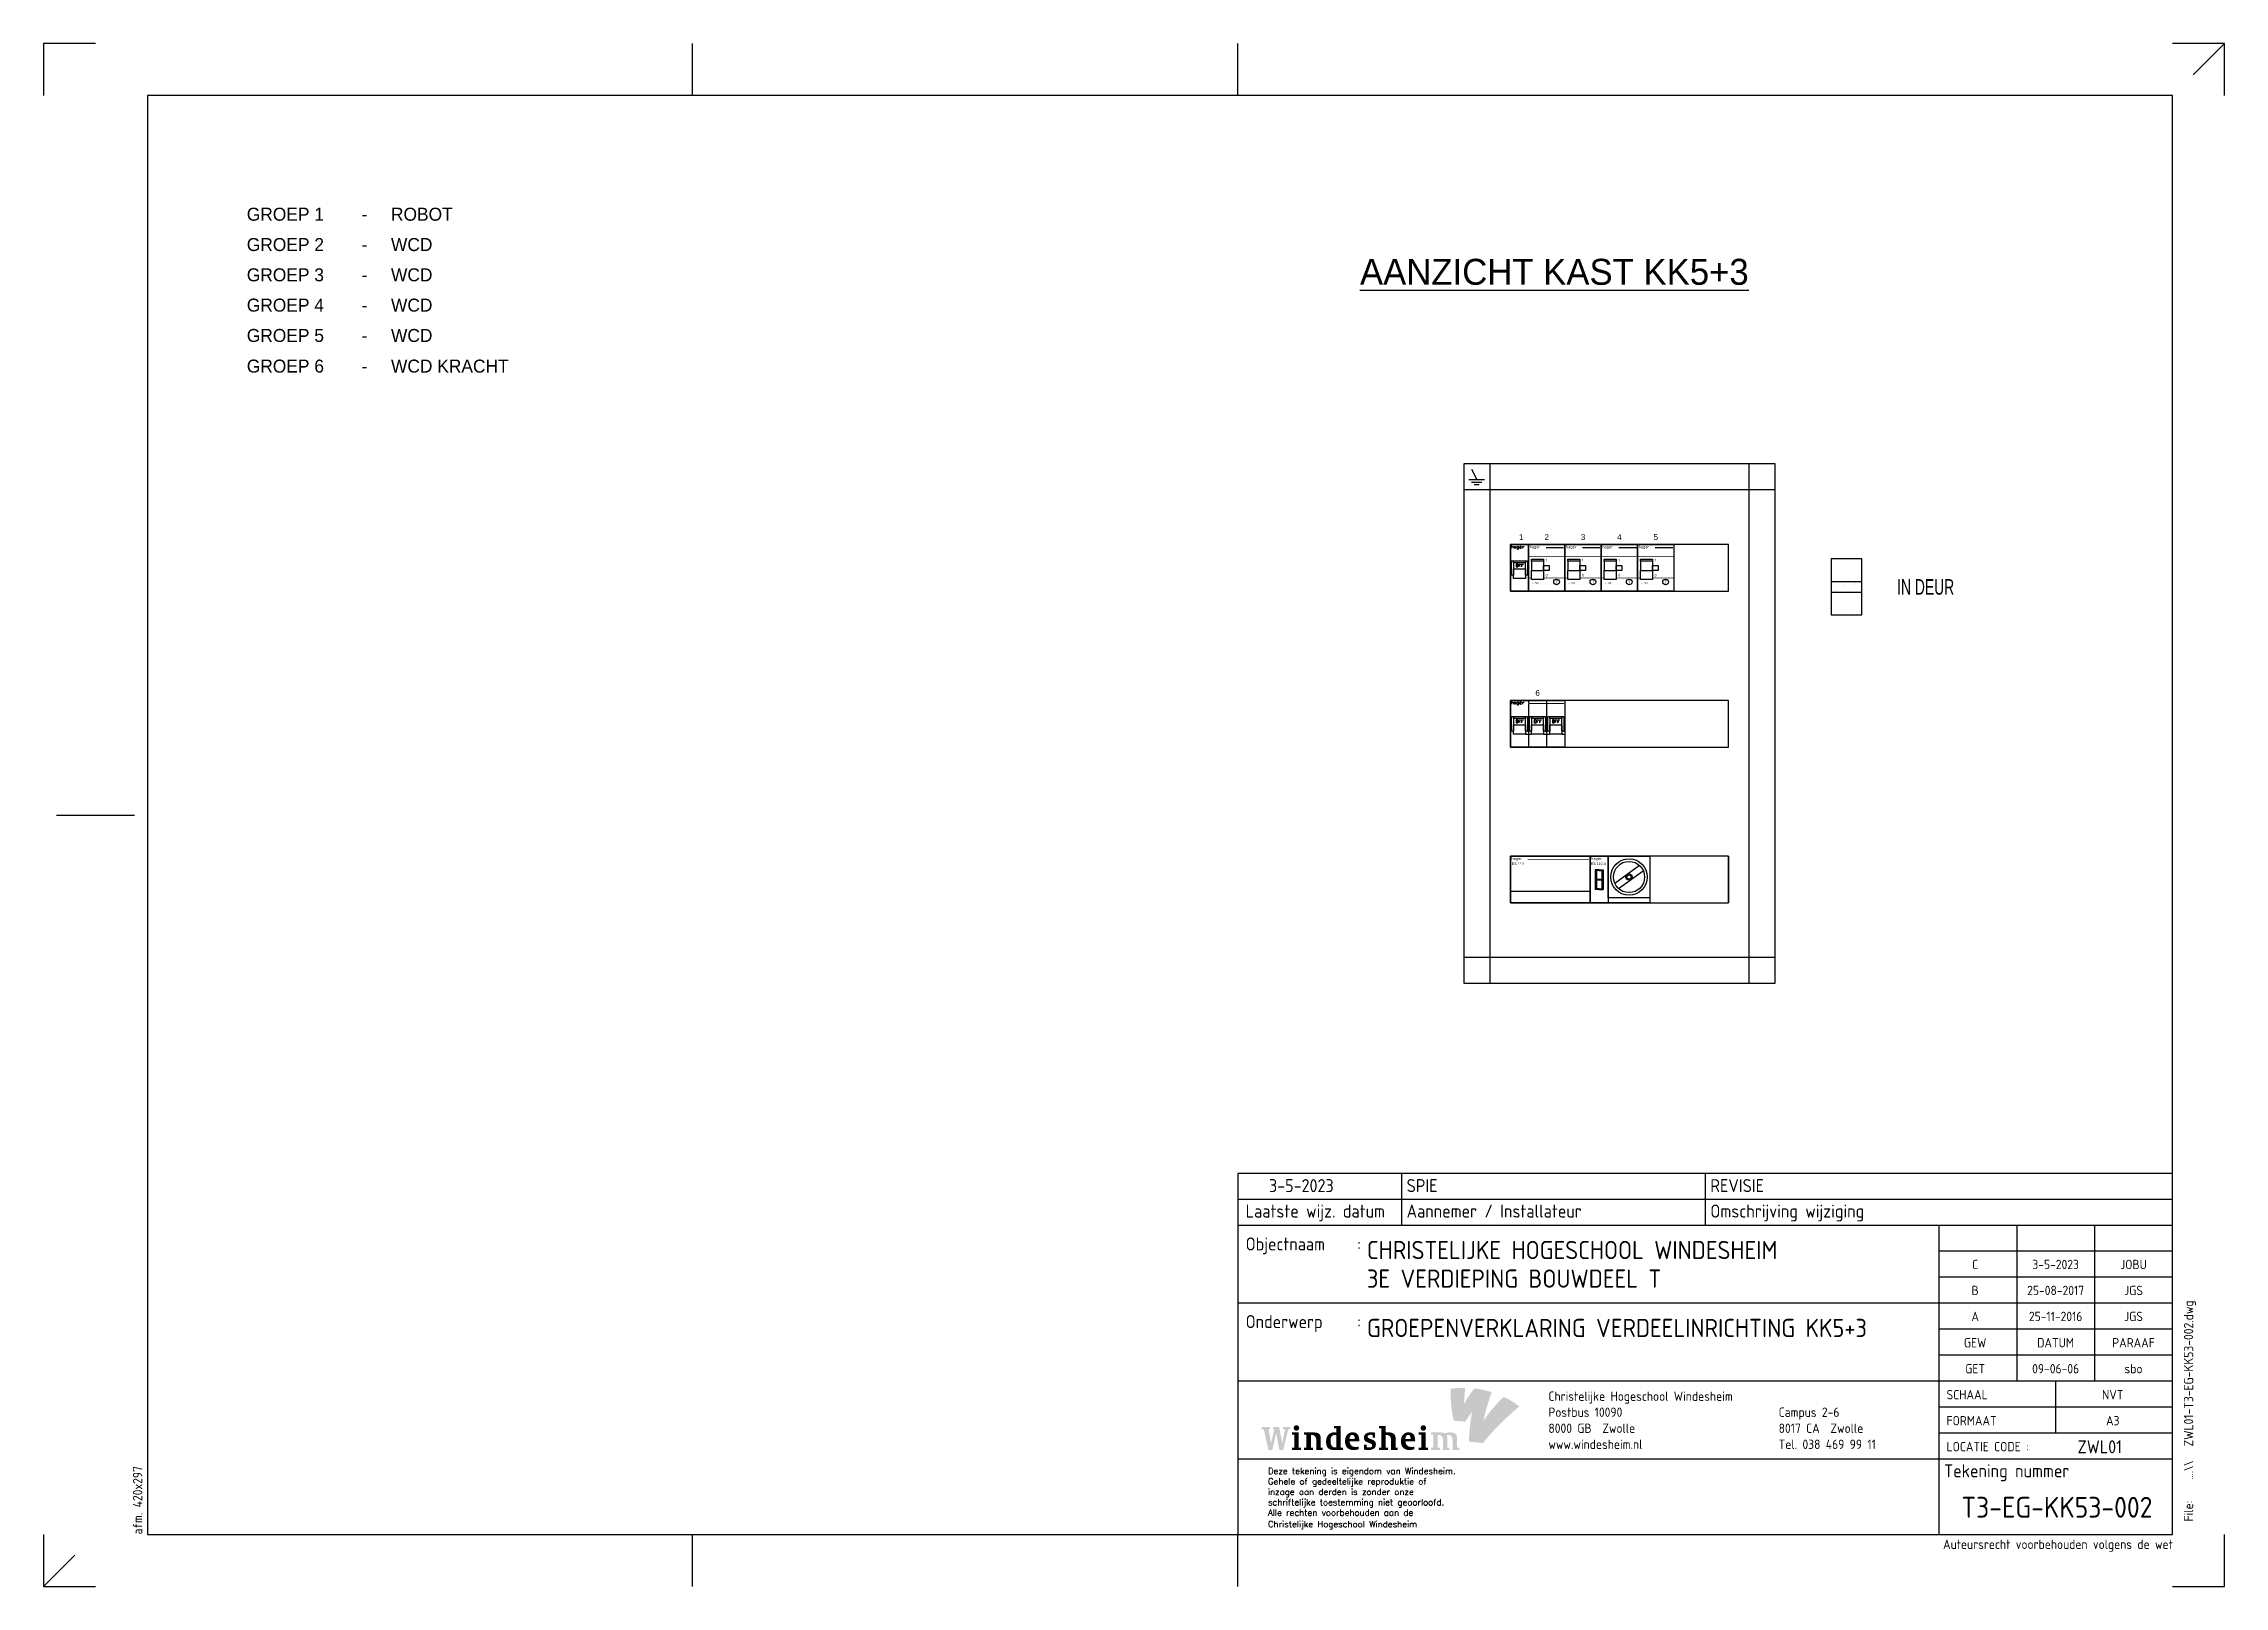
# Model space of a CAD drawing. Header units: millimetres. Extents: x 0 to 420, y 0 to 297.
import ezdxf
from ezdxf.enums import TextEntityAlignment as Align

# ---------------------------------------------------------------- set-up
doc = ezdxf.new("R2010")
doc.units = ezdxf.units.MM
doc.layers.get('0').update_dxf_attribs({"linetype": 'CONTINUOUS'})
for name, color, linetype in [('00att018', 1, 'CONTINUOUS'), ('00att025', 2, 'CONTINUOUS'), ('00att035', 3, 'CONTINUOUS'), ('00att050', 4, 'CONTINUOUS'), ('00kad018', 1, 'CONTINUOUS'), ('00kad025', 2, 'CONTINUOUS'), ('00kad070', 5, 'CONTINUOUS'), ('BL$2----_KADER', 7, 'CONTINUOUS'), ('BL$4----_STEMPEL', 7, 'CONTINUOUS'), ('EL6-----', 7, 'CONTINUOUS'), ('KAST AANZICHT', 1, 'CONTINUOUS'), ('LAAG_1', 160, 'CONTINUOUS')]:
    doc.layers.add(name, color=color, linetype=linetype)
doc.styles.add('BERT', font='arial.ttf')
doc.styles.add('BURO-035', font='BUROFONT.shx', dxfattribs={"height": 3.5})
doc.styles.add('BURO-050', font='BUROFONT.shx', dxfattribs={"height": 5})
doc.styles.add('EDU', font='ROMANS.SHX', dxfattribs={"height": 2.5})
doc.styles.add('GREEN', font='txt')
doc.styles.add('ISO', font='isocp.shx')
doc.styles.add('NOOTER', font='arial.ttf')
doc.styles.get("Standard").update_dxf_attribs({"font": 'ISOCP'})

# ---------------------------------------------------------------- blocks, each defined once
blk = doc.blocks.new('a3-windesheim-hor')
at = {"layer": '00kad018', "color": 1}
for p, q in [((0, 297), (0, 287)), ((10, 297), (0, 297)), ((125, 287), (125, 297)), ((230, 287), (230, 297)), ((420, 297), (410, 297)), ((420, 297), (414, 291)), ((420, 287), (420, 297)), ((2.5, 148.5), (17.5, 148.5)), ((0, 10), (0, 0)), ((125, 0), (125, 10)), ((230, 0), (230, 10)), ((420, 0), (420, 10)), ((0, 0), (6, 6)), ((0, 0), (10, 0)), ((410, 0), (420, 0))]:
    blk.add_line(p, q, dxfattribs=at)
at = {"layer": '00kad070', "color": 5}
for p, q in [((20, 287), (20, 10)), ((410, 287), (20, 287)), ((410, 10), (410, 287)), ((20, 10), (410, 10))]:
    blk.add_line(p, q, dxfattribs=at)
at = {"layer": '00att018', "color": 1, "style": 'ISO'}
blk.add_text('afm. 420x297', height=1.8, rotation=90, dxfattribs=at).set_placement((19, 10))
blk.add_text('Auteursrecht voorbehouden volgens de wet', height=1.8, dxfattribs=at).set_placement((410.08, 7.2), align=Align.RIGHT)
blk = doc.blocks.new('AI9-BLK4')
at = {"layer": 'LAAG_1'}
h = blk.add_hatch(color=40, dxfattribs=at)
edge = h.paths.add_edge_path()
edge.add_spline(control_points=[(7.13, 7.18), (4.76, 4.71), (2.6, 2.64), (-0.67, -2.09), (0, 0.48), (1.33, 5.88), (2.58, 8.98), (0.66, 9.66), (-2.22, 10.26), (-4.13, 10.42), (-5.47, 8.84), (-7.52, 5.49), (-8.07, 4.43), (-8, 6.89), (-7.74, 9.27), (-7.64, 10.61), (-9.57, 10.7), (-11, 10.61), (-13.21, 10.31), (-13.29, 6), (-13.05, 2.03), (-12.01, -2), (-10.76, -2.09), (-7.6, -2.36), (-7.6, -2.36), (-7.12, -1.66), (-6.13, -0.03), (-4.98, 1.41), (-5.44, -0.9), (-5.87, -4.06), (-6.06, -7.16), (-6.12, -8.14), (-6.15, -9.12), (-6.16, -10.06), (-4.67, -10.18), (-0.96, -10.58), (-0.72, -10.61), (-0.72, -10.61), (-0.71, -10.6), (-0.71, -10.6), (-0.7, -10.59), (-0.7, -10.58), (-0.69, -10.58), (0.69, -8.77), (2.26, -6.96), (3.63, -5.5), (4.7, -4.37), (5.74, -3.33), (6.72, -2.37), (9.27, 0.11), (11.5, 2.08), (13.21, 3.49), (11.03, 5.13), (9.48, 6.13), (7.13, 7.18)], knot_values=[0, 0, 0, 0, 1, 1, 1, 2, 2, 2, 3, 3, 3, 4, 4, 4, 5, 5, 5, 6, 6, 6, 7, 7, 7, 8, 8, 8, 9, 9, 9, 10, 10, 10, 11, 11, 11, 12, 12, 12, 13, 13, 13, 14, 14, 14, 15, 15, 15, 16, 16, 16, 17, 17, 17, 18, 18, 18, 18], degree=3, periodic=0)
h = blk.add_hatch(color=154, dxfattribs=at)
edge = h.paths.add_edge_path()
edge.add_spline(control_points=[(-0.71, -10.6), (-0.71, -10.6), (-0.71, -10.6), (-0.71, -10.6), (-0.74, -10.63), (-0.72, -10.62), (-0.71, -10.6)], knot_values=[0, 0, 0, 0, 1, 1, 1, 2, 2, 2, 2], degree=3, periodic=0)
h = blk.add_hatch(color=154, dxfattribs=at)
edge = h.paths.add_edge_path()
edge.add_spline(control_points=[(-0.71, -10.6), (-0.71, -10.6), (-0.7, -10.6), (-0.7, -10.6), (-0.67, -10.57), (-0.69, -10.59), (-0.71, -10.6)], knot_values=[0, 0, 0, 0, 1, 1, 1, 2, 2, 2, 2], degree=3, periodic=0)
blk = doc.blocks.new('AI9-BLK3')
at = {"layer": 'LAAG_1'}
h = blk.add_hatch(color=154, dxfattribs=at)
edge = h.paths.add_edge_path()
edge.add_spline(control_points=[(-27.78, 3.24), (-27.78, 3.24), (-29.75, -4.72), (-29.75, -4.72), (-29.75, -4.72), (-31.22, -4.72), (-31.22, -4.72), (-31.22, -4.72), (-32.46, 1.79), (-32.46, 1.79), (-32.46, 1.79), (-33.95, -4.72), (-33.95, -4.72), (-33.95, -4.72), (-35.41, -4.72), (-35.41, -4.72), (-35.41, -4.72), (-37.24, 3.24), (-37.24, 3.24), (-37.24, 3.24), (-38.03, 3.24), (-38.03, 3.24), (-38.03, 3.24), (-38.03, 4.16), (-38.03, 4.16), (-38.03, 4.16), (-34.81, 4.16), (-34.81, 4.16), (-34.81, 4.16), (-34.81, 3.24), (-34.81, 3.24), (-34.81, 3.24), (-35.38, 3.24), (-35.38, 3.24), (-35.38, 3.24), (-34.43, -2.11), (-34.43, -2.11), (-34.43, -2.11), (-33.18, 3.26), (-33.18, 3.26), (-33.18, 3.26), (-33.73, 3.26), (-33.73, 3.26), (-33.73, 3.26), (-33.73, 4.16), (-33.73, 4.16), (-33.73, 4.16), (-31.32, 4.16), (-31.32, 4.16), (-31.32, 4.16), (-30.15, -2.11), (-30.15, -2.11), (-30.15, -2.11), (-29.03, 3.24), (-29.03, 3.24), (-29.03, 3.24), (-29.84, 3.24), (-29.84, 3.24), (-29.84, 3.24), (-29.84, 4.16), (-29.84, 4.16), (-29.84, 4.16), (-27.18, 4.16), (-27.18, 4.16), (-27.18, 4.16), (-27.18, 3.24), (-27.18, 3.24), (-27.18, 3.24), (-27.78, 3.24), (-27.78, 3.24)], knot_values=[0, 0, 0, 0, 1, 1, 1, 2, 2, 2, 3, 3, 3, 4, 4, 4, 5, 5, 5, 6, 6, 6, 7, 7, 7, 8, 8, 8, 9, 9, 9, 10, 10, 10, 11, 11, 11, 12, 12, 12, 13, 13, 13, 14, 14, 14, 15, 15, 15, 16, 16, 16, 17, 17, 17, 18, 18, 18, 19, 19, 19, 20, 20, 20, 21, 21, 21, 22, 22, 22, 23, 23, 23, 23], degree=3, periodic=0)
h = blk.add_hatch(color=154, dxfattribs=at)
edge = h.paths.add_edge_path()
edge.add_spline(control_points=[(-26.42, -4.7), (-26.42, -4.7), (-26.42, -3.87), (-26.42, -3.87), (-26.42, -3.87), (-25.47, -3.87), (-25.47, -3.87), (-25.47, -3.87), (-25.47, 1.17), (-25.47, 1.17), (-25.47, 1.17), (-26.42, 1.17), (-26.42, 1.17), (-26.42, 1.17), (-26.42, 1.99), (-26.42, 1.99), (-26.42, 1.99), (-23.75, 1.99), (-23.75, 1.99), (-23.75, 1.99), (-23.75, -3.87), (-23.75, -3.87), (-23.75, -3.87), (-22.88, -3.87), (-22.88, -3.87), (-22.88, -3.87), (-22.88, -4.7), (-22.88, -4.7), (-22.88, -4.7), (-26.42, -4.7), (-26.42, -4.7)], knot_values=[0, 0, 0, 0, 1, 1, 1, 2, 2, 2, 3, 3, 3, 4, 4, 4, 5, 5, 5, 6, 6, 6, 7, 7, 7, 8, 8, 8, 9, 9, 9, 10, 10, 10, 10], degree=3, periodic=0)
edge = h.paths.add_edge_path()
edge.add_spline(control_points=[(-24.66, 2.67), (-25.25, 2.67), (-25.71, 3.15), (-25.71, 3.74), (-25.71, 4.33), (-25.25, 4.79), (-24.66, 4.79), (-24.07, 4.79), (-23.58, 4.33), (-23.58, 3.74), (-23.58, 3.15), (-24.07, 2.67), (-24.66, 2.67)], knot_values=[0, 0, 0, 0, 1, 1, 1, 2, 2, 2, 3, 3, 3, 4, 4, 4, 4], degree=3, periodic=0)
h = blk.add_hatch(color=154, dxfattribs=at)
edge = h.paths.add_edge_path()
edge.add_spline(control_points=[(-17.02, -4.7), (-17.02, -4.7), (-17.02, -0.94), (-17.02, -0.94), (-17.02, -0.3), (-17.19, 0.21), (-17.5, 0.52), (-17.87, 0.9), (-18.34, 1.07), (-18.89, 1.07), (-18.95, 1.07), (-19.03, 1.07), (-19.09, 1.06), (-19.09, 1.06), (-19.09, -3.87), (-19.09, -3.87), (-19.09, -3.87), (-18.24, -3.87), (-18.24, -3.87), (-18.24, -3.87), (-18.24, -4.7), (-18.24, -4.7), (-18.24, -4.7), (-21.72, -4.7), (-21.72, -4.7), (-21.72, -4.7), (-21.72, -3.87), (-21.72, -3.87), (-21.72, -3.87), (-20.8, -3.87), (-20.8, -3.87), (-20.8, -3.87), (-20.8, 1.17), (-20.8, 1.17), (-20.8, 1.17), (-21.72, 1.17), (-21.72, 1.17), (-21.72, 1.17), (-21.72, 1.99), (-21.72, 1.99), (-21.72, 1.99), (-19.44, 1.99), (-19.44, 1.99), (-19.15, 1.99), (-18.89, 2.03), (-18.56, 2.03), (-16.96, 2.03), (-16.32, 1.86), (-15.88, 1.41), (-15.46, 1), (-15.3, 0.57), (-15.3, -0.15), (-15.3, -0.15), (-15.3, -3.87), (-15.3, -3.87), (-15.3, -3.87), (-14.5, -3.87), (-14.5, -3.87), (-14.5, -3.87), (-14.5, -4.7), (-14.5, -4.7), (-14.5, -4.7), (-17.02, -4.7), (-17.02, -4.7)], knot_values=[0, 0, 0, 0, 1, 1, 1, 2, 2, 2, 3, 3, 3, 4, 4, 4, 5, 5, 5, 6, 6, 6, 7, 7, 7, 8, 8, 8, 9, 9, 9, 10, 10, 10, 11, 11, 11, 12, 12, 12, 13, 13, 13, 14, 14, 14, 15, 15, 15, 16, 16, 16, 17, 17, 17, 18, 18, 18, 19, 19, 19, 20, 20, 20, 21, 21, 21, 21], degree=3, periodic=0)
h = blk.add_hatch(color=154, dxfattribs=at)
edge = h.paths.add_edge_path(flags=16)
edge.add_spline(control_points=[(-6.76, -4.7), (-6.76, -4.7), (-6.76, -3.87), (-6.76, -3.87), (-6.76, -3.87), (-7.62, -3.87), (-7.62, -3.87), (-7.62, -3.87), (-7.62, 4.46), (-7.62, 4.46), (-7.62, 4.46), (-10.2, 4.46), (-10.2, 4.46), (-10.2, 4.46), (-10.2, 3.64), (-10.2, 3.64), (-10.2, 3.64), (-9.32, 3.64), (-9.32, 3.64), (-9.32, 3.64), (-9.32, 1.95), (-9.32, 1.95), (-9.59, 2), (-9.79, 2.04), (-10.19, 2.04), (-11.95, 2.04), (-13.23, 0.68), (-13.23, -1.45), (-13.23, -3.83), (-12.29, -4.77), (-10.28, -4.77), (-9.86, -4.77), (-9.32, -4.7), (-9.12, -4.7), (-9.12, -4.7), (-6.76, -4.7), (-6.76, -4.7)], knot_values=[0, 0, 0, 0, 1, 1, 1, 2, 2, 2, 3, 3, 3, 4, 4, 4, 5, 5, 5, 6, 6, 6, 7, 7, 7, 8, 8, 8, 9, 9, 9, 10, 10, 10, 11, 11, 11, 12, 12, 12, 12], degree=3, periodic=0)
edge = h.paths.add_edge_path()
edge.add_spline(control_points=[(-9.28, -3.73), (-9.49, -3.76), (-9.62, -3.78), (-9.79, -3.78), (-10.77, -3.78), (-11.52, -3.12), (-11.52, -1.21), (-11.52, 0.4), (-10.88, 1.06), (-10, 1.06), (-9.71, 1.06), (-9.48, 1.02), (-9.28, 0.97), (-9.28, 0.97), (-9.28, -3.73), (-9.28, -3.73)], knot_values=[0, 0, 0, 0, 1, 1, 1, 2, 2, 2, 3, 3, 3, 4, 4, 4, 5, 5, 5, 5], degree=3, periodic=0)
h = blk.add_hatch(color=154, dxfattribs=at)
edge = h.paths.add_edge_path(flags=16)
edge.add_spline(control_points=[(-0.43, -1.4), (-0.43, 1.03), (-1.16, 2.05), (-3.05, 2.05), (-4.8, 2.05), (-5.93, 0.7), (-5.93, -1.35), (-5.93, -3.59), (-4.75, -4.76), (-2.66, -4.76), (-1.92, -4.76), (-1.25, -4.65), (-0.71, -4.43), (-0.71, -4.43), (-0.71, -3.47), (-0.71, -3.47), (-1.15, -3.57), (-1.59, -3.59), (-2.01, -3.59), (-3.43, -3.59), (-4.18, -2.54), (-4.18, -1.4), (-4.18, -1.4), (-0.43, -1.4), (-0.43, -1.4)], knot_values=[0, 0, 0, 0, 1, 1, 1, 2, 2, 2, 3, 3, 3, 4, 4, 4, 5, 5, 5, 6, 6, 6, 7, 7, 7, 8, 8, 8, 8], degree=3, periodic=0)
edge = h.paths.add_edge_path()
edge.add_spline(control_points=[(-2.19, -0.48), (-2.19, -0.48), (-4.21, -0.48), (-4.21, -0.48), (-4.21, 0.48), (-3.76, 1.08), (-3.17, 1.08), (-2.58, 1.08), (-2.19, 0.63), (-2.19, -0.48)], knot_values=[0, 0, 0, 0, 1, 1, 1, 2, 2, 2, 3, 3, 3, 3], degree=3, periodic=0)
h = blk.add_hatch(color=154, dxfattribs=at)
edge = h.paths.add_edge_path()
edge.add_spline(control_points=[(3.18, -4.79), (2.42, -4.79), (1.53, -4.63), (1.31, -4.55), (1.31, -4.55), (1.31, -2.67), (1.31, -2.67), (1.31, -2.67), (2.34, -2.67), (2.34, -2.67), (2.34, -2.67), (2.34, -3.62), (2.34, -3.62), (2.58, -3.7), (2.94, -3.79), (3.32, -3.79), (4.14, -3.79), (4.53, -3.52), (4.53, -3.03), (4.53, -2.53), (4.09, -2.3), (3.53, -2.1), (3.53, -2.1), (2.71, -1.81), (2.71, -1.81), (1.84, -1.5), (1.32, -0.99), (1.32, 0.08), (1.32, 1.19), (2.31, 2.08), (3.93, 2.08), (4.57, 2.08), (5.29, 2), (5.66, 1.88), (5.66, 1.88), (5.66, 0.04), (5.66, 0.04), (5.66, 0.04), (4.69, 0.04), (4.69, 0.04), (4.69, 0.04), (4.69, 1), (4.69, 1), (4.43, 1.07), (4.17, 1.11), (3.89, 1.11), (3.16, 1.11), (2.8, 0.83), (2.8, 0.37), (2.8, -0.04), (3.05, -0.24), (3.64, -0.43), (3.64, -0.43), (4.44, -0.7), (4.44, -0.7), (5.37, -1.01), (6, -1.57), (6, -2.6), (6, -4), (4.84, -4.79), (3.18, -4.79)], knot_values=[0, 0, 0, 0, 1, 1, 1, 2, 2, 2, 3, 3, 3, 4, 4, 4, 5, 5, 5, 6, 6, 6, 7, 7, 7, 8, 8, 8, 9, 9, 9, 10, 10, 10, 11, 11, 11, 12, 12, 12, 13, 13, 13, 14, 14, 14, 15, 15, 15, 16, 16, 16, 17, 17, 17, 18, 18, 18, 19, 19, 19, 20, 20, 20, 20], degree=3, periodic=0)
h = blk.add_hatch(color=154, dxfattribs=at)
edge = h.paths.add_edge_path()
edge.add_spline(control_points=[(11.81, -4.7), (11.81, -4.7), (11.81, -1.02), (11.81, -1.02), (11.81, -0.32), (11.67, 0.19), (11.34, 0.52), (10.95, 0.91), (10.48, 1.07), (9.97, 1.07), (9.88, 1.07), (9.79, 1.06), (9.75, 1.06), (9.75, 1.06), (9.75, -3.87), (9.75, -3.87), (9.75, -3.87), (10.59, -3.87), (10.59, -3.87), (10.59, -3.87), (10.59, -4.7), (10.59, -4.7), (10.59, -4.7), (7.11, -4.7), (7.11, -4.7), (7.11, -4.7), (7.11, -3.87), (7.11, -3.87), (7.11, -3.87), (8.03, -3.87), (8.03, -3.87), (8.03, -3.87), (8.03, 3.64), (8.03, 3.64), (8.03, 3.64), (7.16, 3.64), (7.16, 3.64), (7.16, 3.64), (7.16, 4.46), (7.16, 4.46), (7.16, 4.46), (9.75, 4.46), (9.75, 4.46), (9.75, 4.46), (9.75, 1.99), (9.75, 1.99), (9.93, 2), (10.23, 2.03), (10.54, 2.03), (11.88, 2.03), (12.52, 1.84), (12.96, 1.4), (13.39, 0.97), (13.53, 0.51), (13.53, -0.15), (13.53, -0.15), (13.53, -3.87), (13.53, -3.87), (13.53, -3.87), (14.34, -3.87), (14.34, -3.87), (14.34, -3.87), (14.34, -4.7), (14.34, -4.7), (14.34, -4.7), (11.81, -4.7), (11.81, -4.7)], knot_values=[0, 0, 0, 0, 1, 1, 1, 2, 2, 2, 3, 3, 3, 4, 4, 4, 5, 5, 5, 6, 6, 6, 7, 7, 7, 8, 8, 8, 9, 9, 9, 10, 10, 10, 11, 11, 11, 12, 12, 12, 13, 13, 13, 14, 14, 14, 15, 15, 15, 16, 16, 16, 17, 17, 17, 18, 18, 18, 19, 19, 19, 20, 20, 20, 21, 21, 21, 22, 22, 22, 22], degree=3, periodic=0)
h = blk.add_hatch(color=154, dxfattribs=at)
edge = h.paths.add_edge_path(flags=16)
edge.add_spline(control_points=[(21.09, -1.4), (21.09, 1.03), (20.36, 2.05), (18.47, 2.05), (16.72, 2.05), (15.6, 0.7), (15.6, -1.35), (15.6, -3.59), (16.77, -4.76), (18.87, -4.76), (19.6, -4.76), (20.27, -4.65), (20.81, -4.43), (20.81, -4.43), (20.81, -3.47), (20.81, -3.47), (20.37, -3.57), (19.93, -3.59), (19.52, -3.59), (18.09, -3.59), (17.35, -2.54), (17.35, -1.4), (17.35, -1.4), (21.09, -1.4), (21.09, -1.4)], knot_values=[0, 0, 0, 0, 1, 1, 1, 2, 2, 2, 3, 3, 3, 4, 4, 4, 5, 5, 5, 6, 6, 6, 7, 7, 7, 8, 8, 8, 8], degree=3, periodic=0)
edge = h.paths.add_edge_path()
edge.add_spline(control_points=[(19.33, -0.48), (19.33, -0.48), (17.31, -0.48), (17.31, -0.48), (17.31, 0.48), (17.76, 1.08), (18.35, 1.08), (18.94, 1.08), (19.33, 0.63), (19.33, -0.48)], knot_values=[0, 0, 0, 0, 1, 1, 1, 2, 2, 2, 3, 3, 3, 3], degree=3, periodic=0)
h = blk.add_hatch(color=154, dxfattribs=at)
edge = h.paths.add_edge_path()
edge.add_spline(control_points=[(22.47, -4.7), (22.47, -4.7), (22.47, -3.87), (22.47, -3.87), (22.47, -3.87), (23.42, -3.87), (23.42, -3.87), (23.42, -3.87), (23.42, 1.17), (23.42, 1.17), (23.42, 1.17), (22.47, 1.17), (22.47, 1.17), (22.47, 1.17), (22.47, 1.99), (22.47, 1.99), (22.47, 1.99), (25.13, 1.99), (25.13, 1.99), (25.13, 1.99), (25.13, -3.87), (25.13, -3.87), (25.13, -3.87), (26, -3.87), (26, -3.87), (26, -3.87), (26, -4.7), (26, -4.7), (26, -4.7), (22.47, -4.7), (22.47, -4.7)], knot_values=[0, 0, 0, 0, 1, 1, 1, 2, 2, 2, 3, 3, 3, 4, 4, 4, 5, 5, 5, 6, 6, 6, 7, 7, 7, 8, 8, 8, 9, 9, 9, 10, 10, 10, 10], degree=3, periodic=0)
edge = h.paths.add_edge_path()
edge.add_spline(control_points=[(24.23, 2.67), (23.64, 2.67), (23.18, 3.15), (23.18, 3.74), (23.18, 4.33), (23.64, 4.79), (24.23, 4.79), (24.82, 4.79), (25.31, 4.33), (25.31, 3.74), (25.31, 3.15), (24.82, 2.67), (24.23, 2.67)], knot_values=[0, 0, 0, 0, 1, 1, 1, 2, 2, 2, 3, 3, 3, 4, 4, 4, 4], degree=3, periodic=0)
h = blk.add_hatch(color=154, dxfattribs=at)
edge = h.paths.add_edge_path()
edge.add_spline(control_points=[(35.52, -4.7), (35.52, -4.7), (35.52, -0.89), (35.52, -0.89), (35.52, -0.3), (35.34, 0.21), (35.04, 0.52), (34.66, 0.9), (34.24, 1.07), (33.55, 1.07), (33.41, 1.07), (33.28, 1.05), (33.17, 1.03), (33.4, 0.83), (33.52, 0.35), (33.52, -0.07), (33.52, -0.07), (33.52, -3.87), (33.52, -3.87), (33.52, -3.87), (34.3, -3.87), (34.3, -3.87), (34.3, -3.87), (34.3, -4.7), (34.3, -4.7), (34.3, -4.7), (31.82, -4.7), (31.82, -4.7), (31.82, -4.7), (31.82, -0.89), (31.82, -0.89), (31.82, -0.18), (31.64, 0.24), (31.34, 0.53), (30.95, 0.92), (30.5, 1.07), (30.01, 1.07), (29.96, 1.07), (29.9, 1.06), (29.8, 1.06), (29.8, 1.06), (29.8, -3.87), (29.8, -3.87), (29.8, -3.87), (30.64, -3.87), (30.64, -3.87), (30.64, -3.87), (30.64, -4.7), (30.64, -4.7), (30.64, -4.7), (27.17, -4.7), (27.17, -4.7), (27.17, -4.7), (27.17, -3.87), (27.17, -3.87), (27.17, -3.87), (28.09, -3.87), (28.09, -3.87), (28.09, -3.87), (28.09, 1.17), (28.09, 1.17), (28.09, 1.17), (27.17, 1.17), (27.17, 1.17), (27.17, 1.17), (27.17, 1.99), (27.17, 1.99), (27.17, 1.99), (29.58, 1.99), (29.58, 1.99), (29.86, 1.99), (30.2, 2.03), (30.42, 2.03), (31.35, 2.03), (31.94, 1.93), (32.49, 1.67), (32.96, 1.86), (33.67, 2.01), (34.45, 2.01), (35.63, 2.01), (36.25, 1.82), (36.67, 1.4), (37.08, 0.99), (37.23, 0.53), (37.23, -0.08), (37.23, -0.08), (37.23, -3.87), (37.23, -3.87), (37.23, -3.87), (38.03, -3.87), (38.03, -3.87), (38.03, -3.87), (38.03, -4.7), (38.03, -4.7), (38.03, -4.7), (35.52, -4.7), (35.52, -4.7)], knot_values=[0, 0, 0, 0, 1, 1, 1, 2, 2, 2, 3, 3, 3, 4, 4, 4, 5, 5, 5, 6, 6, 6, 7, 7, 7, 8, 8, 8, 9, 9, 9, 10, 10, 10, 11, 11, 11, 12, 12, 12, 13, 13, 13, 14, 14, 14, 15, 15, 15, 16, 16, 16, 17, 17, 17, 18, 18, 18, 19, 19, 19, 20, 20, 20, 21, 21, 21, 22, 22, 22, 23, 23, 23, 24, 24, 24, 25, 25, 25, 26, 26, 26, 27, 27, 27, 28, 28, 28, 29, 29, 29, 30, 30, 30, 31, 31, 31, 32, 32, 32, 32], degree=3, periodic=0)
blk = doc.blocks.new('CHW_ONDERHOEK')
at = {"layer": '00kad025', "color": 2}
for p, q in [((-190, 79.5), (-190, 69.5)), ((-10, 79.5), (-190, 79.5)), ((-158.5, 79.5), (-158.5, 69.5)), ((-100, 79.5), (-100, 69.5)), ((-10, 74.5), (-190, 74.5)), ((-40, 69.5), (-40, 39.5)), ((-25, 69.5), (-25, 39.5)), ((-10, 64.5), (-55, 64.5)), ((-10, 59.5), (-55, 59.5)), ((-10, 54.5), (-55, 54.5)), ((-10, 49.5), (-55, 49.5)), ((-32.5, 39.5), (-32.5, 34.5)), ((-32.5, 34.5), (-32.5, 29.5))]:
    blk.add_line(p, q, dxfattribs=at)
at = {"layer": '00kad070', "color": 5}
for p, q in [((-10, 69.5), (-190, 69.5)), ((-190, 69.5), (-190, 10)), ((-55, 69.5), (-55, 10)), ((-55, 54.5), (-190, 54.5)), ((-10, 44.5), (-55, 44.5)), ((-10, 39.5), (-190, 39.5)), ((-10, 34.5), (-55, 34.5)), ((-10, 29.5), (-55, 29.5)), ((-55, 24.5), (-190, 24.5)), ((-10, 24.5), (-55, 24.5))]:
    blk.add_line(p, q, dxfattribs=at)
at = {"color": 7, "xscale": 0.5, "yscale": 0.5, "zscale": 0.5}
for name, p in [('AI9-BLK4', (-142.4, 32.89)), ('AI9-BLK3', (-166.39, 28.63))]:
    blk.add_blockref(name, p, dxfattribs=at)
at = {"color": 1, "style": 'ISO'}
for s, p in [('Christelijke Hogeschool Windesheim', (-130.19, 35.71)), ('Postbus 10090', (-130.19, 32.63)), ('Campus 2-6', (-85.85, 32.63)), ('8000 GB  Zwolle', (-130.19, 29.54)), ('8017 CA  Zwolle', (-85.85, 29.54)), ('www.windesheim.nl', (-130.19, 26.45)), ('Tel. 038 469 99 11', (-85.85, 26.45))]:
    blk.add_text(s, height=1.8, dxfattribs=at).set_placement(p)
at = {"layer": '00att018', "color": 1, "style": 'ISO'}
for s, p in [('GEW', (-48, 46)), ('DATUM', (-32.5, 46)), ('PARAAF', (-17.5, 46)), ('GET', (-48, 41))]:
    blk.add_text(s, height=1.8, dxfattribs=at).set_placement(p, align=Align.CENTER)
for s, p in [('SCHAAL', (-53.5, 36)), ('FORMAAT', (-53.5, 31))]:
    blk.add_text(s, height=1.8, dxfattribs=at).set_placement(p)
at = {"layer": '00att018', "color": 1, "linetype": 'Continuous', "style": 'EDU'}
for s, p in [('Deze tekening is eigendom van Windesheim.', (-184.2, 21.6)), ('Gehele of gedeeltelijke reproduktie of', (-184.2, 19.6)), ('inzage aan derden is zonder onze', (-184.2, 17.6)), ('schriftelijke toestemming niet geoorloofd.', (-184.2, 15.6)), ('Alle rechten voorbehouden aan de', (-184.2, 13.6)), ('Christelijke Hogeschool Windesheim', (-184.2, 11.38))]:
    blk.add_text(s, height=1.2, dxfattribs=at).set_placement(p)
at = {"layer": '00att018', "color": 1, "style": 'ISO', "width": 0.9}
blk.add_text('....\\\\', height=1.8, rotation=90, dxfattribs=at).set_placement((-6, 20.5))
at = {"layer": '00att018', "color": 1, "style": 'ISO'}
blk.add_text('File:', height=1.8, rotation=90, dxfattribs=at).set_placement((-6, 12.5))
for tag, p in [('WZ_CODED', (-48, 66.07)), ('WZ_DATUMD', (-32.5, 66.07)), ('WZ_WZGOEDD', (-17.5, 66.07)), ('WZ_CODEC', (-48, 61.07)), ('WZ_DATUMC', (-32.5, 61.07)), ('WZ_WZGOEDC', (-17.5, 61.07)), ('WZ_CODEB', (-48, 56.07)), ('WZ_DATUMB', (-32.5, 56.07)), ('WZ_WZGOEDB', (-17.5, 56.07)), ('WZ_CODEA', (-48, 51.07)), ('WZ_DATUMA', (-32.5, 51.07)), ('WZ_WZGOEDA', (-17.5, 51.07)), ('TKDATCREAT', (-32.5, 41)), ('TKINIT', (-17.5, 41)), ('TKSCHAAL', (-21.5, 36)), ('TKFORMAAT', (-21.5, 31))]:
    blk.add_attdef(tag, text='', height=1.8, dxfattribs=at).set_placement(p, align=Align.CENTER)
blk.add_attdef('DWGNAME', (-6, 26.93), '', height=1.8, rotation=90, dxfattribs=at)
at = {"layer": '00att025', "color": 2, "style": 'ISO'}
for s, p in [('Objectnaam', (-188.5, 64.67)), ('Onderwerp', (-188.5, 49.72)), ('Tekening nummer', (-54, 21))]:
    blk.add_text(s, height=2.5, dxfattribs=at).set_placement(p)
at = {"layer": '00att025', "style": 'ISO'}
for p in [(-167.02, 64.67), (-167.02, 49.78)]:
    blk.add_text(':', height=2.5, dxfattribs=at).set_placement(p)
at = {"layer": '00att025', "color": 1, "style": 'ISO'}
blk.add_text('LOCATIE CODE :', height=1.8, dxfattribs=at).set_placement((-53.5, 26))
at = {"layer": '00att025', "color": 2, "style": 'ISO'}
for tag, p in [('WZ_DATUM', (-184, 75.9)), ('WZ_AANNEMER_INSTALATEUR', (-157.5, 75.9)), ('WZ_OMSCHR', (-99, 75.9))]:
    blk.add_attdef(tag, p, '', height=2.5, dxfattribs=at)
at = {"layer": '00att025', "color": 3, "style": 'ISO'}
blk.add_attdef('TKVRIJ2', text='', height=2.5, dxfattribs=at).set_placement((-24, 25.62), align=Align.CENTER)
at = {"layer": '00att035', "color": 3, "style": 'ISO'}
for s, p in [('Laatste wijz. datum', (-188.5, 71)), ('Aannemer / Installateur', (-157.5, 71)), ('Omschrijving wijziging', (-99, 71))]:
    blk.add_text(s, height=2.5, dxfattribs=at).set_placement(p)
for tag, p in [('PROMSCHR', (-165.14, 63)), ('TK1OMSCHR', (-165.14, 57.5)), ('TK2OMSCHR', (-165.14, 48)), ('TKVRIJ1', (-165.14, 42.5))]:
    blk.add_attdef(tag, p, '', height=3.5, dxfattribs=at)
at = {"layer": '00att050', "color": 4, "style": 'ISO'}
blk.add_attdef('TKFASE', text='', height=5, dxfattribs=at).set_placement((-14.5, 82), align=Align.RIGHT)
blk.add_attdef('TKTEKNR', text='', height=5, dxfattribs=at).set_placement((-32.25, 13.23), align=Align.CENTER)
blk = doc.blocks.new('HAG08')
at = {"color": 0}
for p, q in [((-16.5, -3.5), (-16.5, -0.8)), ((-16.5, -0.8), (-16.5, -0.8)), ((-16.5, -2.6), (-15.6, -1.7)), ((-15.6, -1.7), (-15.2, -1.7)), ((-15.2, -1.7), (-14.7, -2.2)), ((-14.7, -2.2), (-14.7, -3.5)), ((-14.7, -3.5), (-14.7, -3.5)), ((-13.8, -2.2), (-13.4, -1.7)), ((-13.8, -3.1), (-13.8, -2.2)), ((-13.4, -3.5), (-13.8, -3.1)), ((-13.4, -1.7), (-13, -1.7)), ((-13, -3.5), (-13.4, -3.5)), ((-13, -1.7), (-12.5, -2.2)), ((-12.5, -3.1), (-13, -3.5)), ((-12.5, -2.2), (-12.5, -3.1)), ((-12.5, -3.1), (-12.1, -3.5)), ((-12.1, -3.5), (-12.1, -3.5)), ((-10.2, -18.8), (-12, -18.8)), ((-12, -18.8), (-12, -21.5)), ((-10.7, -1.7), (-11.2, -2.2)), ((-11.2, -2.2), (-11.2, -3.1)), ((-11.2, -3.1), (-10.7, -3.5)), ((-11.2, -3.9), (-10.7, -4.4)), ((-9.9, -1.7), (-10.7, -1.7)), ((-10.7, -3.5), (-9.4, -3.5)), ((-10.7, -4.4), (-9.9, -4.4)), ((-10.2, -21.5), (-10.2, -18.8)), ((-9.4, -2.2), (-9.9, -1.7)), ((-9.9, -4.4), (-9.4, -3.9)), ((-9.4, -3.9), (-9.4, -2.2)), ((-9.4, -3.5), (-9.4, -3.5)), ((-9.3, -21.5), (-9.3, -18.8)), ((-9.3, -18.8), (-7.6, -18.8)), ((-9.3, -20.2), (-8.5, -20.2)), ((-8.1, -1.7), (-8.5, -2.2)), ((-8.5, -2.2), (-8.5, -3.1)), ((-8.5, -2.6), (-7.2, -2.6)), ((-8.5, -3.1), (-8.1, -3.5)), ((-8.5, -20.2), (-8.5, -20.2)), ((-7.2, -1.7), (-8.1, -1.7)), ((-8.1, -3.5), (-7.2, -3.5)), ((-7.6, -18.8), (-7.6, -18.8)), ((-6.8, -2.2), (-7.2, -1.7)), ((-7.2, -2.6), (-6.8, -2.2)), ((-7.2, -3.5), (-7.2, -3.5)), ((-6.7, -21.5), (-6.7, -18.8)), ((-6.7, -18.8), (-4.9, -18.8)), ((-6.7, -20.2), (-5.8, -20.2)), ((-5.9, -1.7), (-5.9, -3.5)), ((-5.9, -2.6), (-5, -1.7)), ((-5.9, -3.5), (-5.9, -3.5)), ((-5.8, -20.2), (-5.8, -20.2)), ((-5, -1.7), (-4.6, -1.7)), ((-4.9, -18.8), (-4.9, -18.8)), ((-4.6, -1.7), (-4.1, -2.2)), ((-4.1, -2.2), (-4.1, -2.2)), ((-12, -21.5), (-10.2, -21.5)), ((-12, -21.5), (-12, -21.5))]:
    blk.add_line(p, q, dxfattribs=at)
for points in [[(-17.5, -45), (-17.5, 0), (0, 0), (0, -45)], [(-16.5, -29.5), (-16.5, -15.5), (-14.5, -15.5), (-14.5, -29.5)], [(-14.5, -17.5), (-14.5, -15.5), (-3, -15.5), (-3, -17.5)], [(-3, -29.5), (-3, -15.5), (-1, -15.5), (-1, -29.5)], [(-14.5, -32.5), (-14.5, -23.5), (-3, -23.5), (-3, -32.5)]]:
    blk.add_lwpolyline(points, close=True, dxfattribs=at)
blk = doc.blocks.new('HAG07')
at = {"color": 0}
for p, q in [((0.22, 8.85), (0.22, 9.42)), ((0.22, 9.42), (0.22, 9.42)), ((0.22, 9.04), (0.41, 9.23)), ((0.41, 9.23), (0.5, 9.23)), ((0.5, 9.23), (0.6, 9.14)), ((0.6, 9.14), (0.6, 8.85)), ((0.79, 9.14), (0.88, 9.23)), ((0.79, 8.95), (0.79, 9.14)), ((0.88, 9.23), (0.97, 9.23)), ((0.97, 9.23), (1.07, 9.14)), ((1.07, 9.14), (1.07, 8.95)), ((1.44, 9.23), (1.35, 9.14)), ((1.35, 9.14), (1.35, 8.95)), ((1.63, 9.23), (1.44, 9.23)), ((1.73, 9.14), (1.63, 9.23)), ((1.73, 8.76), (1.73, 9.14)), ((2.01, 9.23), (1.92, 9.14)), ((1.92, 9.14), (1.92, 8.95)), ((1.92, 9.04), (2.2, 9.04)), ((2.2, 9.23), (2.01, 9.23)), ((2.29, 9.14), (2.2, 9.23)), ((2.2, 9.04), (2.29, 9.14)), ((2.48, 9.23), (2.48, 8.85)), ((2.48, 9.04), (2.67, 9.23)), ((2.67, 9.23), (2.76, 9.23)), ((2.76, 9.23), (2.86, 9.14)), ((2.86, 9.14), (2.86, 9.14)), ((3.73, 9.6), (3.73, 9.09)), ((7.47, 9.09), (7.47, 9.6)), ((0.6, 8.85), (0.6, 8.85)), ((0.88, 8.85), (0.79, 8.95)), ((0.97, 8.85), (0.88, 8.85)), ((1.07, 8.95), (0.97, 8.85)), ((1.07, 8.95), (1.16, 8.85)), ((1.16, 8.85), (1.16, 8.85)), ((1.56, 5.58), (1.18, 5.58)), ((1.18, 5.58), (1.18, 5.01)), ((1.18, 5.01), (1.56, 5.01)), ((1.18, 5.01), (1.18, 5.01)), ((1.35, 8.95), (1.44, 8.85)), ((1.35, 8.76), (1.44, 8.66)), ((1.44, 8.85), (1.73, 8.85)), ((1.44, 8.66), (1.63, 8.66)), ((1.56, 5.01), (1.56, 5.58)), ((1.63, 8.66), (1.73, 8.76)), ((1.73, 8.85), (1.73, 8.85)), ((1.74, 5.01), (1.74, 5.58)), ((1.74, 5.58), (2.12, 5.58)), ((1.74, 5.3), (1.93, 5.3)), ((1.92, 8.95), (2.01, 8.85)), ((1.93, 5.3), (1.93, 5.3)), ((2.01, 8.85), (2.2, 8.85)), ((2.12, 5.58), (2.12, 5.58)), ((2.2, 8.85), (2.2, 8.85)), ((2.31, 5.01), (2.31, 5.58)), ((2.31, 5.58), (2.69, 5.58)), ((2.31, 5.3), (2.5, 5.3)), ((2.48, 8.85), (2.48, 8.85)), ((2.5, 5.3), (2.5, 5.3)), ((2.69, 5.58), (2.69, 5.58)), ((3.73, 8.83), (3.73, 0)), ((5.29, 5.58), (4.91, 5.58)), ((4.91, 5.58), (4.91, 5.01)), ((4.91, 5.01), (5.29, 5.01)), ((4.91, 5.01), (4.91, 5.01)), ((5.29, 5.01), (5.29, 5.58)), ((5.47, 5.01), (5.47, 5.58)), ((5.47, 5.58), (5.85, 5.58)), ((5.47, 5.3), (5.66, 5.3)), ((5.66, 5.3), (5.66, 5.3)), ((5.85, 5.58), (5.85, 5.58)), ((6.04, 5.01), (6.04, 5.58)), ((6.04, 5.58), (6.42, 5.58)), ((6.04, 5.3), (6.23, 5.3)), ((6.23, 5.3), (6.23, 5.3)), ((6.42, 5.58), (6.42, 5.58)), ((7.47, 0), (7.47, 8.83)), ((9.02, 5.58), (8.64, 5.58)), ((8.64, 5.58), (8.64, 5.01)), ((8.64, 5.01), (9.02, 5.01)), ((8.64, 5.01), (8.64, 5.01)), ((9.02, 5.01), (9.02, 5.58)), ((9.2, 5.01), (9.2, 5.58)), ((9.2, 5.58), (9.58, 5.58)), ((9.2, 5.3), (9.39, 5.3)), ((9.39, 5.3), (9.39, 5.3)), ((9.58, 5.58), (9.58, 5.58)), ((9.77, 5.01), (9.77, 5.58)), ((9.77, 5.58), (10.15, 5.58)), ((9.77, 5.3), (9.96, 5.3)), ((9.96, 5.3), (9.96, 5.3)), ((10.15, 5.58), (10.15, 5.58)), ((3.09, 2.67), (4.37, 2.67)), ((3.52, 3.31), (3.95, 3.31)), ((6.83, 2.67), (8.11, 2.67)), ((7.25, 3.31), (7.68, 3.31)), ((10.56, 2.67), (11.2, 2.67)), ((10.99, 3.31), (11.2, 3.31))]:
    blk.add_line(p, q, dxfattribs=at)
for points in [[(0, 0), (0, 9.6), (11.2, 9.6), (11.2, 0)], [(0.21, 3.31), (0.21, 6.29), (0.64, 6.29), (0.64, 3.31)], [(0.64, 5.87), (0.64, 6.29), (3.09, 6.29), (3.09, 5.87)], [(0.64, 2.67), (0.64, 4.59), (3.09, 4.59), (3.09, 2.67)], [(3.09, 3.31), (3.09, 6.29), (3.52, 6.29), (3.52, 3.31)], [(3.95, 3.31), (3.95, 6.29), (4.37, 6.29), (4.37, 3.31)], [(4.37, 5.87), (4.37, 6.29), (6.83, 6.29), (6.83, 5.87)], [(4.37, 2.67), (4.37, 4.59), (6.83, 4.59), (6.83, 2.67)], [(6.83, 3.31), (6.83, 6.29), (7.25, 6.29), (7.25, 3.31)], [(7.68, 3.31), (7.68, 6.29), (8.11, 6.29), (8.11, 3.31)], [(8.11, 5.87), (8.11, 6.29), (10.56, 6.29), (10.56, 5.87)], [(8.11, 2.67), (8.11, 4.59), (10.56, 4.59), (10.56, 2.67)], [(10.56, 3.31), (10.56, 6.29), (10.99, 6.29), (10.99, 3.31)]]:
    blk.add_lwpolyline(points, close=True, dxfattribs=at)
at = {"color": 0, "const_width": 0.256}
blk.add_lwpolyline([(3.73, 8.96), (11.05, 8.96)], dxfattribs=at)
blk = doc.blocks.new('HAG06')
at = {"color": 0}
for p, q in [((-32.000023, -16.000013), (-32.000023, -25.000013)), ((-20.500021, -16.000011), (-20.500021, -25.000011))]:
    blk.add_line(p, q, dxfattribs=at)
for points in [[(-35.000023, -45.000046), (-35.000023, -0.000004), (0, 0), (0.000008, -45.000046)], [(-32.000023, -16.000011), (-32.000023, -14.000013), (-20.500021, -14.000013), (-20.500021, -16.000011)], [(-20.500021, -25.000011), (-20.500021, -20.000011), (-15.000019, -20.000011), (-15.000019, -25.000011)], [(-32.000023, -33.500015), (-32.000023, -25.000011), (-20.500021, -25.000011), (-20.500021, -33.500015)]]:
    blk.add_lwpolyline(points, close=True, dxfattribs=at)
for points, const_width in [([(-34.500023, -11.700043), (-0.500019, -11.700043)], 0.7), ([(-18.040416, -3.000011), (-1.000008, -3.000015)], 1.2), ([(-34.500023, -32.10004), (-32.000023, -32.10004)], 0.7), ([(-20.500021, -32.10004), (-0.500015, -32.10004)], 0.7)]:
    blk.add_lwpolyline(points, dxfattribs=dict(at, const_width=const_width))
blk.add_circle((-8.000008, -36.000046), 2.750001, dxfattribs=at)
for s, height, p in [('hager', 2.652707, (-34.000023, -3.500015)), ('1', 2.518582, (-18.600019, -16.200043)), ('U 740', 1.538418, (-31.600025, -37.600044)), ('0', 2.518582, (-18.600019, -30.800045)), ('T', 3.5, (-9.300018, -38.000046))]:
    blk.add_text(s, height=height, dxfattribs=at).set_placement(p)

msp = doc.modelspace()

# ---------------------------------------------------------------- linework, layer by layer
at = {"layer": 'KAST AANZICHT', "color": 1, "linetype": 'Continuous'}
for p, q in [((333.5, 216.1), (273.5, 216.1)), ((273.5, 216.1), (273.5, 116.1)), ((275, 215.1), (276, 213.1)), ((278.5, 216.1), (278.5, 116.1)), ((328.5, 116.1), (328.5, 216.1)), ((333.5, 116.1), (333.5, 216.1)), ((333.5, 211.1), (273.5, 211.1)), ((274.5, 213.1), (277.5, 213.1)), ((275, 212.6), (277, 212.6)), ((275.5, 212.1), (276.5, 212.1)), ((285.98, 191.56), (285.98, 200.56)), ((292.98, 191.56), (292.98, 200.56)), ((299.98, 191.56), (299.98, 200.56)), ((344.25, 193.43), (350.15, 193.43)), ((344.25, 191.43), (350.15, 191.43)), ((324.48, 140.56), (282.48, 140.56)), ((282.48, 140.56), (282.48, 131.56)), ((282.48, 131.56), (282.48, 140.56)), ((324.48, 140.56), (324.48, 131.56)), ((324.48, 131.56), (324.48, 140.56)), ((282.48, 131.56), (324.48, 131.56)), ((273.5, 121.1), (333.5, 121.1)), ((273.5, 116.1), (333.5, 116.1))]:
    msp.add_line(p, q, dxfattribs=at)
at = {"layer": 'KAST AANZICHT'}
for p, q in [((297.84, 131.56), (297.84, 140.56)), ((297.84, 140.56), (301.34, 140.56)), ((301.34, 140.56), (301.34, 131.56)), ((309.34, 140.56), (309.34, 131.56)), ((299.59, 137.97), (298.84, 137.97)), ((298.84, 137.97), (298.84, 134.14)), ((299.59, 137.82), (299.1, 137.82)), ((299.1, 137.82), (299.1, 134.29)), ((299.19, 136.17), (299.98, 136.17)), ((299.19, 135.94), (299.19, 136.17)), ((299.98, 135.94), (299.19, 135.94)), ((299.59, 137.97), (300.33, 137.97)), ((299.59, 137.82), (300.08, 137.82)), ((299.98, 136.17), (299.98, 135.94)), ((300.08, 137.82), (300.08, 134.29)), ((300.33, 137.97), (300.33, 134.14)), ((282.6, 133.86), (297.64, 133.86)), ((301.34, 131.56), (297.84, 131.56)), ((299.59, 134.14), (298.84, 134.14)), ((299.59, 134.29), (299.1, 134.29)), ((299.59, 134.29), (300.08, 134.29)), ((299.59, 134.14), (300.33, 134.14))]:
    msp.add_line(p, q, dxfattribs=at)
at = {"layer": 'KAST AANZICHT', "ltscale": 0.6}
for p, q in [((301.34, 140.56), (309.34, 140.56)), ((301.34, 132.56), (301.34, 140.56)), ((307.38, 138.76), (302.6, 135.33)), ((303.3, 134.35), (308.08, 137.78)), ((309.34, 132.56), (301.34, 132.56)), ((309.34, 131.56), (301.34, 131.56))]:
    msp.add_line(p, q, dxfattribs=at)
at = {"layer": 'KAST AANZICHT', "color": 1, "linetype": 'Continuous'}
for points in [[(282.48, 191.56), (324.48, 191.56), (324.48, 200.56), (282.48, 200.56)], [(344.25, 187.03), (350.15, 187.03), (350.15, 197.83), (344.25, 197.83)], [(282.48, 161.56), (324.48, 161.56), (324.48, 170.56), (282.48, 170.56)]]:
    msp.add_lwpolyline(points, close=True, dxfattribs=at)
at = {"layer": 'KAST AANZICHT', "color": 1, "linetype": 'Continuous', "const_width": 0.002}
for points in [[(344.25, 193.43), (350.15, 191.43)], [(350.15, 193.43), (344.25, 191.43)], [(347.19, 196.81), (347.19, 194.29)]]:
    msp.add_lwpolyline(points, dxfattribs=at)
msp.add_lwpolyline([(348.82, 189.27, 1), (345.56, 189.27, 1)], format="xyb", close=True, dxfattribs=at)
at = {"layer": 'KAST AANZICHT'}
msp.add_lwpolyline([(282.48, 131.56), (282.48, 140.56), (297.84, 140.56), (297.84, 131.56)], close=True, dxfattribs=at)
at = {"layer": 'KAST AANZICHT', "const_width": 0.14}
msp.add_lwpolyline([(285.82, 139.96), (297.64, 139.96)], dxfattribs=at)
at = {"layer": 'KAST AANZICHT', "ltscale": 0.6}
for radius in [3.5, 3, 0.598, 0.397]:
    msp.add_circle((305.34, 136.56), radius, dxfattribs=at)

# ---------------------------------------------------------------- block references
at = {"layer": 'BL$2----_KADER'}
msp.add_blockref('a3-windesheim-hor', (0, 0), dxfattribs=at)
at = {"layer": 'BL$4----_STEMPEL'}
ref = msp.add_blockref('CHW_ONDERHOEK', (420, 0), dxfattribs=at)
ref.add_attrib('TKTEKNR', 'T3-EG-KK53-002', dxfattribs={"layer": '00att050', "color": 4, "height": 4, "style": 'ISO'}).set_placement((387.75, 13.23), align=Align.CENTER)
ref.add_attrib('WZ_CODEA', 'A', dxfattribs={"layer": '00att018', "color": 1, "height": 1.8, "style": 'ISO'}).set_placement((372, 51.07), align=Align.CENTER)
ref.add_attrib('WZ_DATUMA', '25-11-2016', dxfattribs={"layer": '00att018', "color": 1, "height": 1.8, "style": 'ISO'}).set_placement((387.5, 51.07), align=Align.CENTER)
ref.add_attrib('WZ_WZGOEDA', 'JGS', dxfattribs={"layer": '00att018', "color": 1, "height": 1.8, "style": 'ISO'}).set_placement((402.5, 51.07), align=Align.CENTER)
ref.add_attrib('WZ_CODEB', 'B', dxfattribs={"layer": '00att018', "color": 1, "height": 1.8, "style": 'ISO'}).set_placement((372, 56.07), align=Align.CENTER)
ref.add_attrib('WZ_DATUMB', '25-08-2017', dxfattribs={"layer": '00att018', "color": 1, "height": 1.8, "style": 'ISO'}).set_placement((387.5, 56.07), align=Align.CENTER)
ref.add_attrib('WZ_WZGOEDB', 'JGS', dxfattribs={"layer": '00att018', "color": 1, "height": 1.8, "style": 'ISO'}).set_placement((402.5, 56.07), align=Align.CENTER)
ref.add_attrib('WZ_CODEC', 'C', dxfattribs={"layer": '00att018', "color": 1, "height": 1.8, "style": 'ISO'}).set_placement((372, 61.07), align=Align.CENTER)
ref.add_attrib('WZ_DATUMC', '3-5-2023', dxfattribs={"layer": '00att018', "color": 1, "height": 1.8, "style": 'ISO'}).set_placement((387.5, 61.07), align=Align.CENTER)
ref.add_attrib('WZ_WZGOEDC', 'JOBU', dxfattribs={"layer": '00att018', "color": 1, "height": 1.8, "style": 'ISO'}).set_placement((402.5, 61.07), align=Align.CENTER)
ref.add_attrib('TKDATCREAT', '09-06-06', dxfattribs={"layer": '00att018', "color": 1, "height": 1.8, "style": 'ISO'}).set_placement((387.5, 41), align=Align.CENTER)
ref.add_attrib('TKINIT', 'sbo', dxfattribs={"layer": '00att018', "color": 1, "height": 1.8, "style": 'ISO'}).set_placement((402.5, 41), align=Align.CENTER)
ref.add_attrib('TKSCHAAL', 'NVT', dxfattribs={"layer": '00att018', "color": 1, "height": 1.8, "style": 'ISO'}).set_placement((398.5, 36), align=Align.CENTER)
ref.add_attrib('TKFORMAAT', 'A3', dxfattribs={"layer": '00att018', "color": 1, "height": 1.8, "style": 'ISO'}).set_placement((398.5, 31), align=Align.CENTER)
ref.add_attrib('TKVRIJ2', 'ZWL01', dxfattribs={"layer": '00att025', "color": 3, "height": 2.5, "style": 'ISO'}).set_placement((396, 25.62), align=Align.CENTER)
ref.add_attrib('PROMSCHR', 'CHRISTELIJKE HOGESCHOOL WINDESHEIM', (254.86, 63), dxfattribs={"layer": '00att035', "color": 3, "height": 3.5, "style": 'ISO'})
ref.add_attrib('TK2OMSCHR', 'GROEPENVERKLARING VERDEELINRICHTING KK5+3', (254.86, 48), dxfattribs={"layer": '00att035', "color": 3, "height": 3.5, "style": 'ISO'})
ref.add_attrib('TKFILE', 'ZWL01-T3-EG-KK53-002.dwg', (414, 26.93), dxfattribs={"layer": '00att018', "color": 1, "height": 1.8, "rotation": 90, "style": 'ISO'})
ref.add_attrib('TK1OMSCHR', '3E VERDIEPING BOUWDEEL T', (254.86, 57.5), dxfattribs={"layer": '00att035', "color": 3, "height": 3.5, "style": 'ISO'})
ref.add_attrib('WZ_DATUM', '3-5-2023', (236, 75.9), dxfattribs={"layer": '00att025', "color": 2, "height": 2.5, "style": 'ISO'})
ref.add_attrib('WZ_AANNEMER_INSTALATEUR', 'SPIE', (262.5, 75.9), dxfattribs={"layer": '00att025', "color": 2, "height": 2.5, "style": 'ISO'})
ref.add_attrib('WZ_OMSCHR', 'REVISIE', (321, 75.9), dxfattribs={"layer": '00att025', "color": 2, "height": 2.5, "style": 'ISO'})
at = {"layer": 'KAST AANZICHT'}
for name, p, xscale, yscale, zscale in [('HAG08', (285.98, 200.56), 0.2000000000000313, 0.2000000000000313, 0.2000000000000313), ('HAG06', (292.98, 200.56), 0.1999999999999318, 0.1999999999999318, 0.1999999999999318), ('HAG06', (299.98, 200.56), 0.1999999999999318, 0.1999999999999318, 0.1999999999999318), ('HAG06', (306.98, 200.56), 0.1999999999999318, 0.1999999999999318, 0.1999999999999318), ('HAG06', (313.98, 200.56), 0.1999999999999318, 0.1999999999999318, 0.1999999999999318), ('HAG07', (282.48, 161.56), 0.9375, 0.9375, 0.9375)]:
    msp.add_blockref(name, p, dxfattribs=dict(at, xscale=xscale, yscale=yscale, zscale=zscale))

# ---------------------------------------------------------------- texts
at = {"layer": 'EL6-----', "color": 2, "style": 'BURO-035'}
for s, p in [('GROEP 1', (39.13, 262.91)), ('ROBOT', (66.9, 262.91)), ('-', (61.23, 262.91)), ('GROEP 2', (39.13, 257.07)), ('-', (61.23, 257.07)), ('WCD', (66.9, 257.07)), ('GROEP 3', (39.13, 251.24)), ('-', (61.23, 251.24)), ('WCD', (66.9, 251.24)), ('GROEP 4', (39.13, 245.41)), ('WCD', (66.9, 245.41)), ('-', (61.23, 245.41)), ('GROEP 5', (39.13, 239.57)), ('-', (61.23, 239.57)), ('WCD', (66.9, 239.57)), ('GROEP 6', (39.13, 233.67)), ('WCD KRACHT', (66.9, 233.67)), ('-', (61.23, 233.67))]:
    msp.add_text(s, height=2.5, dxfattribs=at).set_placement(p)
at = {"layer": 'KAST AANZICHT', "color": 4, "style": 'BURO-050'}
msp.add_text('%%UAANZICHT KAST KK5+3', height=5, dxfattribs=at).set_placement((253.52, 250.57))
at = {"layer": 'KAST AANZICHT', "style": 'NOOTER'}
for s, p in [('1', (284.57, 202)), ('2', (289.48, 202)), ('3', (296.48, 202)), ('4', (303.48, 202)), ('5', (310.48, 202)), ('6', (287.73, 172))]:
    msp.add_text(s, height=1.12, dxfattribs=at).set_placement(p, align=Align.MIDDLE)
at = {"layer": 'KAST AANZICHT', "color": 1, "linetype": 'Continuous', "style": 'GREEN', "width": 0.66668}
msp.add_text('IN DEUR', height=3, dxfattribs=at).set_placement((356.97, 190.91))
at = {"layer": 'KAST AANZICHT'}
for p in [(282.68, 139.86), (298.04, 139.86)]:
    msp.add_text('hager', height=0.531, dxfattribs=at).set_placement(p)
at = {"layer": 'KAST AANZICHT', "style": 'BERT'}
for s, p in [('ES 444', (282.75, 138.86)), ('ES 110 A', (297.97, 138.86))]:
    msp.add_text(s, height=0.5, dxfattribs=at).set_placement(p)

doc.saveas('drawing.dxf')
